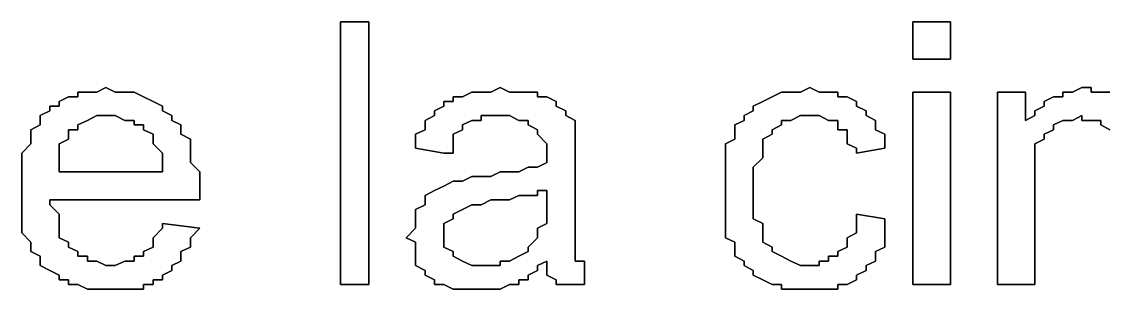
# Model space of a CAD drawing. Header units: metres. Extents: x 2.9 to 42.8, y 1.7 to 28.7.
# Drawn here: x 41.0422 to 41.4496, y 15.404 to 15.5046 of the extents above; entities that cross this region are included whole.
import ezdxf

# ---------------------------------------------------------------- set-up
doc = ezdxf.new("R2010")
doc.units = ezdxf.units.M
doc.layers.add('GRIS', color=8, linetype='Continuous')

msp = doc.modelspace()

# ---------------------------------------------------------------- linework, layer by layer
at = {"layer": 'GRIS', "lineweight": -3}
for points in [[(41.1727, 15.5046), (41.1621, 15.5046), (41.1727, 15.5046)], [(41.1621, 15.5046), (41.1621, 15.4058), (41.1621, 15.5046)], [(41.1727, 15.4058), (41.1727, 15.5046), (41.1727, 15.4058)], [(41.3914, 15.5046), (41.3773, 15.5046), (41.3914, 15.5046)], [(41.3773, 15.5046), (41.3773, 15.4905), (41.3773, 15.5046)], [(41.3914, 15.4905), (41.3914, 15.5046), (41.3914, 15.4905)], [(41.3773, 15.4905), (41.3914, 15.4905), (41.3773, 15.4905)], [(41.0739, 15.4799), (41.0704, 15.4781), (41.0739, 15.4799)], [(41.0774, 15.4781), (41.0739, 15.4799), (41.0774, 15.4781)], [(41.2221, 15.4799), (41.2186, 15.4781), (41.2221, 15.4799)], [(41.2256, 15.4781), (41.2221, 15.4799), (41.2256, 15.4781)], [(41.3385, 15.4799), (41.335, 15.4781), (41.3385, 15.4799)], [(41.342, 15.4781), (41.3385, 15.4799), (41.342, 15.4781)], [(41.4408, 15.4799), (41.4373, 15.4781), (41.4408, 15.4799)], [(41.4443, 15.4799), (41.4408, 15.4799), (41.4443, 15.4799)], [(41.4443, 15.4781), (41.4443, 15.4799), (41.4443, 15.4781)], [(41.0598, 15.4764), (41.0563, 15.4746), (41.0598, 15.4764)], [(41.0633, 15.4764), (41.0598, 15.4764), (41.0633, 15.4764)], [(41.0669, 15.4781), (41.0633, 15.4781), (41.0669, 15.4781)], [(41.0633, 15.4781), (41.0633, 15.4764), (41.0633, 15.4781)], [(41.0704, 15.4781), (41.0669, 15.4781), (41.0704, 15.4781)], [(41.081, 15.4781), (41.0774, 15.4781), (41.081, 15.4781)], [(41.0845, 15.4781), (41.081, 15.4781), (41.0845, 15.4781)], [(41.088, 15.4764), (41.0845, 15.4781), (41.088, 15.4764)], [(41.0916, 15.4746), (41.088, 15.4764), (41.0916, 15.4746)], [(41.208, 15.4764), (41.2044, 15.4764), (41.208, 15.4764)], [(41.2044, 15.4764), (41.2044, 15.4746), (41.2044, 15.4764)], [(41.2115, 15.4781), (41.208, 15.4764), (41.2115, 15.4781)], [(41.215, 15.4781), (41.2115, 15.4781), (41.215, 15.4781)], [(41.2186, 15.4781), (41.215, 15.4781), (41.2186, 15.4781)], [(41.2291, 15.4781), (41.2256, 15.4781), (41.2291, 15.4781)], [(41.2327, 15.4781), (41.2291, 15.4781), (41.2327, 15.4781)], [(41.2362, 15.4781), (41.2327, 15.4781), (41.2362, 15.4781)], [(41.2362, 15.4764), (41.2362, 15.4781), (41.2362, 15.4764)], [(41.2397, 15.4764), (41.2362, 15.4764), (41.2397, 15.4764)], [(41.2432, 15.4746), (41.2397, 15.4764), (41.2432, 15.4746)], [(41.3244, 15.4764), (41.3209, 15.4746), (41.3244, 15.4764)], [(41.3279, 15.4781), (41.3244, 15.4764), (41.3279, 15.4781)], [(41.3314, 15.4781), (41.3279, 15.4781), (41.3314, 15.4781)], [(41.335, 15.4781), (41.3314, 15.4781), (41.335, 15.4781)], [(41.3456, 15.4781), (41.342, 15.4781), (41.3456, 15.4781)], [(41.3491, 15.4781), (41.3456, 15.4781), (41.3491, 15.4781)], [(41.3491, 15.4764), (41.3491, 15.4781), (41.3491, 15.4764)], [(41.3526, 15.4764), (41.3491, 15.4764), (41.3526, 15.4764)], [(41.3561, 15.4746), (41.3526, 15.4764), (41.3561, 15.4746)], [(41.3914, 15.4781), (41.3773, 15.4781), (41.3914, 15.4781)], [(41.3773, 15.4781), (41.3773, 15.4058), (41.3773, 15.4781)], [(41.3914, 15.4058), (41.3914, 15.4781), (41.3914, 15.4058)], [(41.4196, 15.4781), (41.4091, 15.4781), (41.4196, 15.4781)], [(41.4091, 15.4781), (41.4091, 15.4058), (41.4091, 15.4781)], [(41.4196, 15.4675), (41.4196, 15.4781), (41.4196, 15.4675)], [(41.4302, 15.4764), (41.4267, 15.4746), (41.4302, 15.4764)], [(41.4337, 15.4764), (41.4302, 15.4764), (41.4337, 15.4764)], [(41.4373, 15.4781), (41.4337, 15.4781), (41.4373, 15.4781)], [(41.4337, 15.4781), (41.4337, 15.4764), (41.4337, 15.4781)], [(41.4479, 15.4781), (41.4443, 15.4781), (41.4479, 15.4781)], [(41.4514, 15.4781), (41.4479, 15.4781), (41.4514, 15.4781)], [(41.0528, 15.4711), (41.0492, 15.4693), (41.0528, 15.4711)], [(41.0563, 15.4728), (41.0528, 15.4728), (41.0563, 15.4728)], [(41.0528, 15.4728), (41.0528, 15.4711), (41.0528, 15.4728)], [(41.0563, 15.4746), (41.0563, 15.4728), (41.0563, 15.4746)], [(41.0951, 15.4728), (41.0916, 15.4746), (41.0951, 15.4728)], [(41.0951, 15.4711), (41.0951, 15.4728), (41.0951, 15.4711)], [(41.0986, 15.4693), (41.0951, 15.4711), (41.0986, 15.4693)], [(41.2009, 15.4728), (41.1974, 15.4711), (41.2009, 15.4728)], [(41.1974, 15.4711), (41.1974, 15.4693), (41.1974, 15.4711)], [(41.2044, 15.4746), (41.2009, 15.4746), (41.2044, 15.4746)], [(41.2009, 15.4746), (41.2009, 15.4728), (41.2009, 15.4746)], [(41.2432, 15.4728), (41.2432, 15.4746), (41.2432, 15.4728)], [(41.2468, 15.4711), (41.2432, 15.4728), (41.2468, 15.4711)], [(41.2468, 15.4693), (41.2468, 15.4711), (41.2468, 15.4693)], [(41.3173, 15.4711), (41.3138, 15.4693), (41.3173, 15.4711)], [(41.3209, 15.4746), (41.3173, 15.4728), (41.3209, 15.4746)], [(41.3173, 15.4728), (41.3173, 15.4711), (41.3173, 15.4728)], [(41.3561, 15.4728), (41.3561, 15.4746), (41.3561, 15.4728)], [(41.3597, 15.4711), (41.3561, 15.4728), (41.3597, 15.4711)], [(41.3597, 15.4693), (41.3597, 15.4711), (41.3597, 15.4693)], [(41.4267, 15.4728), (41.4232, 15.4711), (41.4267, 15.4728)], [(41.4232, 15.4711), (41.4232, 15.4693), (41.4232, 15.4711)], [(41.4267, 15.4746), (41.4267, 15.4728), (41.4267, 15.4746)], [(41.0492, 15.4693), (41.0492, 15.4675), (41.0492, 15.4693)], [(41.0492, 15.4675), (41.0492, 15.4658), (41.0492, 15.4675)], [(41.0633, 15.4658), (41.0669, 15.4675), (41.0633, 15.4658)], [(41.0669, 15.4675), (41.0704, 15.4693), (41.0669, 15.4675)], [(41.0704, 15.4693), (41.0739, 15.4693), (41.0704, 15.4693)], [(41.0739, 15.4693), (41.0774, 15.4693), (41.0739, 15.4693)], [(41.0774, 15.4693), (41.081, 15.4675), (41.0774, 15.4693)], [(41.081, 15.4675), (41.0845, 15.4675), (41.081, 15.4675)], [(41.0845, 15.4675), (41.0845, 15.4658), (41.0845, 15.4675)], [(41.0986, 15.4675), (41.0986, 15.4693), (41.0986, 15.4675)], [(41.1021, 15.4658), (41.0986, 15.4675), (41.1021, 15.4658)], [(41.1974, 15.4693), (41.1939, 15.4675), (41.1974, 15.4693)], [(41.1939, 15.4675), (41.1939, 15.4658), (41.1939, 15.4675)], [(41.208, 15.4658), (41.2115, 15.4675), (41.208, 15.4658)], [(41.2115, 15.4675), (41.215, 15.4675), (41.2115, 15.4675)], [(41.215, 15.4675), (41.215, 15.4693), (41.215, 15.4675)], [(41.215, 15.4693), (41.2186, 15.4693), (41.215, 15.4693)], [(41.2186, 15.4693), (41.2221, 15.4693), (41.2186, 15.4693)], [(41.2221, 15.4693), (41.2256, 15.4693), (41.2221, 15.4693)], [(41.2256, 15.4693), (41.2291, 15.4675), (41.2256, 15.4693)], [(41.2291, 15.4675), (41.2327, 15.4675), (41.2291, 15.4675)], [(41.2327, 15.4675), (41.2327, 15.4658), (41.2327, 15.4675)], [(41.2503, 15.4675), (41.2468, 15.4693), (41.2503, 15.4675)], [(41.2503, 15.4658), (41.2503, 15.4675), (41.2503, 15.4658)], [(41.3138, 15.4675), (41.3103, 15.4658), (41.3138, 15.4675)], [(41.3138, 15.4693), (41.3138, 15.4675), (41.3138, 15.4693)], [(41.3279, 15.4658), (41.3279, 15.4675), (41.3279, 15.4658)], [(41.3279, 15.4675), (41.3314, 15.4675), (41.3279, 15.4675)], [(41.3314, 15.4675), (41.335, 15.4693), (41.3314, 15.4675)], [(41.335, 15.4693), (41.3385, 15.4693), (41.335, 15.4693)], [(41.3385, 15.4693), (41.342, 15.4693), (41.3385, 15.4693)], [(41.342, 15.4693), (41.3456, 15.4675), (41.342, 15.4693)], [(41.3456, 15.4675), (41.3491, 15.4675), (41.3456, 15.4675)], [(41.3491, 15.4675), (41.3491, 15.4658), (41.3491, 15.4675)], [(41.3632, 15.4675), (41.3597, 15.4693), (41.3632, 15.4675)], [(41.3632, 15.4658), (41.3632, 15.4675), (41.3632, 15.4658)], [(41.4232, 15.4693), (41.4196, 15.4675), (41.4232, 15.4693)], [(41.4302, 15.4658), (41.4337, 15.4675), (41.4302, 15.4658)], [(41.4337, 15.4675), (41.4373, 15.4675), (41.4337, 15.4675)], [(41.4373, 15.4675), (41.4408, 15.4693), (41.4373, 15.4675)], [(41.4408, 15.4693), (41.4408, 15.4675), (41.4408, 15.4693)], [(41.4408, 15.4675), (41.4443, 15.4675), (41.4408, 15.4675)], [(41.4443, 15.4675), (41.4479, 15.4675), (41.4443, 15.4675)], [(41.4479, 15.4675), (41.4479, 15.4658), (41.4479, 15.4675)], [(41.0492, 15.4658), (41.0457, 15.464), (41.0492, 15.4658)], [(41.0457, 15.464), (41.0457, 15.4623), (41.0457, 15.464)], [(41.0598, 15.4623), (41.0598, 15.464), (41.0598, 15.4623)], [(41.0598, 15.464), (41.0633, 15.464), (41.0598, 15.464)], [(41.0633, 15.464), (41.0633, 15.4658), (41.0633, 15.464)], [(41.0845, 15.4658), (41.088, 15.4658), (41.0845, 15.4658)], [(41.088, 15.4658), (41.088, 15.464), (41.088, 15.4658)], [(41.088, 15.464), (41.0916, 15.4623), (41.088, 15.464)], [(41.1021, 15.464), (41.1021, 15.4658), (41.1021, 15.464)], [(41.1021, 15.4623), (41.1021, 15.464), (41.1021, 15.4623)], [(41.1939, 15.464), (41.1903, 15.4623), (41.1939, 15.464)], [(41.1939, 15.4658), (41.1939, 15.464), (41.1939, 15.4658)], [(41.2044, 15.4623), (41.208, 15.464), (41.2044, 15.4623)], [(41.208, 15.464), (41.208, 15.4658), (41.208, 15.464)], [(41.2327, 15.4658), (41.2362, 15.464), (41.2327, 15.4658)], [(41.2362, 15.464), (41.2362, 15.4623), (41.2362, 15.464)], [(41.2503, 15.4623), (41.2503, 15.4658), (41.2503, 15.4623)], [(41.3103, 15.4658), (41.3103, 15.464), (41.3103, 15.4658)], [(41.3103, 15.464), (41.3103, 15.4623), (41.3103, 15.464)], [(41.3244, 15.464), (41.3279, 15.4658), (41.3244, 15.464)], [(41.3244, 15.4623), (41.3244, 15.464), (41.3244, 15.4623)], [(41.3491, 15.4658), (41.3491, 15.464), (41.3491, 15.4658)], [(41.3491, 15.464), (41.3526, 15.464), (41.3491, 15.464)], [(41.3526, 15.464), (41.3526, 15.4623), (41.3526, 15.464)], [(41.3632, 15.464), (41.3632, 15.4658), (41.3632, 15.464)], [(41.3667, 15.4623), (41.3632, 15.464), (41.3667, 15.4623)], [(41.4267, 15.4623), (41.4302, 15.464), (41.4267, 15.4623)], [(41.4302, 15.464), (41.4302, 15.4658), (41.4302, 15.464)], [(41.4479, 15.4658), (41.4514, 15.464), (41.4479, 15.4658)], [(41.0457, 15.4587), (41.0422, 15.4552), (41.0457, 15.4587)], [(41.0457, 15.4623), (41.0457, 15.4605), (41.0457, 15.4623)], [(41.0457, 15.4605), (41.0457, 15.4587), (41.0457, 15.4605)], [(41.0563, 15.4587), (41.0598, 15.4605), (41.0563, 15.4587)], [(41.0563, 15.4552), (41.0563, 15.4587), (41.0563, 15.4552)], [(41.0598, 15.4605), (41.0598, 15.4623), (41.0598, 15.4605)], [(41.0916, 15.4623), (41.0916, 15.4605), (41.0916, 15.4623)], [(41.0916, 15.4605), (41.0916, 15.4587), (41.0916, 15.4605)], [(41.0916, 15.4587), (41.0951, 15.4552), (41.0916, 15.4587)], [(41.1057, 15.4605), (41.1021, 15.4623), (41.1057, 15.4605)], [(41.1057, 15.4587), (41.1057, 15.4605), (41.1057, 15.4587)], [(41.1057, 15.4552), (41.1057, 15.4587), (41.1057, 15.4552)], [(41.1903, 15.4623), (41.1903, 15.4587), (41.1903, 15.4623)], [(41.1903, 15.4587), (41.1903, 15.457), (41.1903, 15.4587)], [(41.2044, 15.4605), (41.2044, 15.4623), (41.2044, 15.4605)], [(41.2044, 15.4587), (41.2044, 15.4605), (41.2044, 15.4587)], [(41.2044, 15.4552), (41.2044, 15.4587), (41.2044, 15.4552)], [(41.2362, 15.4623), (41.2397, 15.4587), (41.2362, 15.4623)], [(41.2397, 15.4587), (41.2397, 15.457), (41.2397, 15.4587)], [(41.2503, 15.4587), (41.2503, 15.4623), (41.2503, 15.4587)], [(41.2503, 15.457), (41.2503, 15.4587), (41.2503, 15.457)], [(41.3103, 15.4605), (41.3068, 15.4587), (41.3103, 15.4605)], [(41.3068, 15.4587), (41.3068, 15.4552), (41.3068, 15.4587)], [(41.3103, 15.4623), (41.3103, 15.4605), (41.3103, 15.4623)], [(41.3209, 15.4605), (41.3244, 15.4623), (41.3209, 15.4605)], [(41.3209, 15.4587), (41.3209, 15.4605), (41.3209, 15.4587)], [(41.3209, 15.457), (41.3209, 15.4587), (41.3209, 15.457)], [(41.3526, 15.4623), (41.3526, 15.4587), (41.3526, 15.4623)], [(41.3526, 15.4587), (41.3561, 15.457), (41.3526, 15.4587)], [(41.3667, 15.4605), (41.3667, 15.4623), (41.3667, 15.4605)], [(41.3667, 15.457), (41.3667, 15.4605), (41.3667, 15.457)], [(41.4232, 15.4587), (41.4267, 15.4605), (41.4232, 15.4587)], [(41.4232, 15.457), (41.4232, 15.4587), (41.4232, 15.457)], [(41.4267, 15.4605), (41.4267, 15.4623), (41.4267, 15.4605)], [(41.0422, 15.4552), (41.0422, 15.4534), (41.0422, 15.4552)], [(41.0563, 15.4534), (41.0563, 15.4552), (41.0563, 15.4534)], [(41.0951, 15.4552), (41.0951, 15.4534), (41.0951, 15.4552)], [(41.1057, 15.4534), (41.1057, 15.4552), (41.1057, 15.4534)], [(41.1903, 15.457), (41.2009, 15.4552), (41.1903, 15.457)], [(41.2009, 15.4552), (41.2044, 15.4552), (41.2009, 15.4552)], [(41.2397, 15.457), (41.2397, 15.4534), (41.2397, 15.457)], [(41.2503, 15.4534), (41.2503, 15.457), (41.2503, 15.4534)], [(41.3068, 15.4552), (41.3068, 15.4534), (41.3068, 15.4552)], [(41.3209, 15.4552), (41.3209, 15.457), (41.3209, 15.4552)], [(41.3209, 15.4534), (41.3209, 15.4552), (41.3209, 15.4534)], [(41.3561, 15.457), (41.3561, 15.4552), (41.3561, 15.457)], [(41.3561, 15.4552), (41.3667, 15.457), (41.3561, 15.4552)], [(41.4232, 15.4552), (41.4232, 15.457), (41.4232, 15.4552)], [(41.4232, 15.4534), (41.4232, 15.4552), (41.4232, 15.4534)], [(41.0422, 15.4534), (41.0422, 15.4517), (41.0422, 15.4534)], [(41.0422, 15.4517), (41.0422, 15.4481), (41.0422, 15.4517)], [(41.0563, 15.4517), (41.0563, 15.4534), (41.0563, 15.4517)], [(41.0563, 15.4481), (41.0563, 15.4517), (41.0563, 15.4481)], [(41.0951, 15.4534), (41.0951, 15.4517), (41.0951, 15.4534)], [(41.0951, 15.4517), (41.0951, 15.4481), (41.0951, 15.4517)], [(41.1057, 15.4517), (41.1057, 15.4534), (41.1057, 15.4517)], [(41.1092, 15.4481), (41.1057, 15.4517), (41.1092, 15.4481)], [(41.2397, 15.4517), (41.2362, 15.4499), (41.2397, 15.4517)], [(41.2397, 15.4534), (41.2397, 15.4517), (41.2397, 15.4534)], [(41.2503, 15.4517), (41.2503, 15.4534), (41.2503, 15.4517)], [(41.2503, 15.4358), (41.2503, 15.4517), (41.2503, 15.4358)], [(41.3068, 15.4534), (41.3068, 15.4517), (41.3068, 15.4534)], [(41.3068, 15.4517), (41.3068, 15.4481), (41.3068, 15.4517)], [(41.3173, 15.4499), (41.3209, 15.4534), (41.3173, 15.4499)], [(41.4232, 15.4517), (41.4232, 15.4534), (41.4232, 15.4517)], [(41.4232, 15.4499), (41.4232, 15.4517), (41.4232, 15.4499)], [(41.0422, 15.4481), (41.0422, 15.4464), (41.0422, 15.4481)], [(41.0951, 15.4481), (41.0563, 15.4481), (41.0951, 15.4481)], [(41.1092, 15.4464), (41.1092, 15.4481), (41.1092, 15.4464)], [(41.2221, 15.4481), (41.2186, 15.4464), (41.2221, 15.4481)], [(41.2256, 15.4481), (41.2221, 15.4481), (41.2256, 15.4481)], [(41.2291, 15.4481), (41.2256, 15.4481), (41.2291, 15.4481)], [(41.2327, 15.4499), (41.2291, 15.4481), (41.2327, 15.4499)], [(41.2362, 15.4499), (41.2327, 15.4499), (41.2362, 15.4499)], [(41.3068, 15.4481), (41.3068, 15.4464), (41.3068, 15.4481)], [(41.3173, 15.4481), (41.3173, 15.4499), (41.3173, 15.4481)], [(41.3173, 15.4446), (41.3173, 15.4481), (41.3173, 15.4446)], [(41.4232, 15.4464), (41.4232, 15.4499), (41.4232, 15.4464)], [(41.0422, 15.4464), (41.0422, 15.4428), (41.0422, 15.4464)], [(41.0422, 15.4428), (41.0422, 15.4411), (41.0422, 15.4428)], [(41.1092, 15.4428), (41.1092, 15.4464), (41.1092, 15.4428)], [(41.1092, 15.4411), (41.1092, 15.4428), (41.1092, 15.4411)], [(41.2009, 15.4428), (41.1974, 15.4411), (41.2009, 15.4428)], [(41.2044, 15.4446), (41.2009, 15.4428), (41.2044, 15.4446)], [(41.208, 15.4446), (41.2044, 15.4446), (41.208, 15.4446)], [(41.2115, 15.4464), (41.208, 15.4446), (41.2115, 15.4464)], [(41.215, 15.4464), (41.2115, 15.4464), (41.215, 15.4464)], [(41.2186, 15.4464), (41.215, 15.4464), (41.2186, 15.4464)], [(41.3068, 15.4464), (41.3068, 15.4428), (41.3068, 15.4464)], [(41.3068, 15.4428), (41.3068, 15.4411), (41.3068, 15.4428)], [(41.3173, 15.4428), (41.3173, 15.4446), (41.3173, 15.4428)], [(41.3173, 15.4411), (41.3173, 15.4428), (41.3173, 15.4411)], [(41.4232, 15.4428), (41.4232, 15.4464), (41.4232, 15.4428)], [(41.4232, 15.4058), (41.4232, 15.4428), (41.4232, 15.4058)], [(41.0422, 15.4411), (41.0422, 15.4393), (41.0422, 15.4411)], [(41.0422, 15.4393), (41.0422, 15.4358), (41.0422, 15.4393)], [(41.1092, 15.4393), (41.1092, 15.4411), (41.1092, 15.4393)], [(41.1092, 15.4376), (41.1092, 15.4393), (41.1092, 15.4376)], [(41.1974, 15.4411), (41.1939, 15.4393), (41.1974, 15.4411)], [(41.1939, 15.4393), (41.1939, 15.4376), (41.1939, 15.4393)], [(41.2256, 15.4376), (41.2291, 15.4393), (41.2256, 15.4376)], [(41.2291, 15.4393), (41.2327, 15.4393), (41.2291, 15.4393)], [(41.2327, 15.4393), (41.2362, 15.4393), (41.2327, 15.4393)], [(41.2362, 15.4393), (41.2362, 15.4411), (41.2362, 15.4393)], [(41.2362, 15.4411), (41.2397, 15.4411), (41.2362, 15.4411)], [(41.2397, 15.4411), (41.2397, 15.4376), (41.2397, 15.4411)], [(41.3068, 15.4411), (41.3068, 15.4393), (41.3068, 15.4411)], [(41.3068, 15.4393), (41.3068, 15.4358), (41.3068, 15.4393)], [(41.3173, 15.4376), (41.3173, 15.4411), (41.3173, 15.4376)], [(41.0422, 15.4358), (41.0422, 15.434), (41.0422, 15.4358)], [(41.0528, 15.4358), (41.0528, 15.4376), (41.0528, 15.4358)], [(41.0528, 15.4376), (41.1092, 15.4376), (41.0528, 15.4376)], [(41.0563, 15.4323), (41.0528, 15.4358), (41.0563, 15.4323)], [(41.1939, 15.4358), (41.1903, 15.434), (41.1939, 15.4358)], [(41.1939, 15.4376), (41.1939, 15.4358), (41.1939, 15.4376)], [(41.208, 15.434), (41.2115, 15.4358), (41.208, 15.434)], [(41.2115, 15.4358), (41.215, 15.4358), (41.2115, 15.4358)], [(41.215, 15.4358), (41.2186, 15.4376), (41.215, 15.4358)], [(41.2186, 15.4376), (41.2221, 15.4376), (41.2186, 15.4376)], [(41.2221, 15.4376), (41.2256, 15.4376), (41.2221, 15.4376)], [(41.2397, 15.4376), (41.2397, 15.4358), (41.2397, 15.4376)], [(41.2397, 15.4358), (41.2397, 15.434), (41.2397, 15.4358)], [(41.2503, 15.4323), (41.2503, 15.4358), (41.2503, 15.4323)], [(41.3068, 15.4358), (41.3068, 15.434), (41.3068, 15.4358)], [(41.3173, 15.4358), (41.3173, 15.4376), (41.3173, 15.4358)], [(41.3173, 15.4323), (41.3173, 15.4358), (41.3173, 15.4323)], [(41.0422, 15.434), (41.0422, 15.4305), (41.0422, 15.434)], [(41.0422, 15.4305), (41.0422, 15.4287), (41.0422, 15.4305)], [(41.0563, 15.4305), (41.0563, 15.4323), (41.0563, 15.4305)], [(41.0563, 15.4287), (41.0563, 15.4305), (41.0563, 15.4287)], [(41.1903, 15.434), (41.1903, 15.4305), (41.1903, 15.434)], [(41.1903, 15.4305), (41.1903, 15.4287), (41.1903, 15.4305)], [(41.2009, 15.4287), (41.2044, 15.4305), (41.2009, 15.4287)], [(41.2044, 15.4323), (41.208, 15.434), (41.2044, 15.4323)], [(41.2044, 15.4305), (41.2044, 15.4323), (41.2044, 15.4305)], [(41.2397, 15.434), (41.2397, 15.4305), (41.2397, 15.434)], [(41.2397, 15.4305), (41.2397, 15.4287), (41.2397, 15.4305)], [(41.2503, 15.4287), (41.2503, 15.4323), (41.2503, 15.4287)], [(41.3068, 15.434), (41.3068, 15.4305), (41.3068, 15.434)], [(41.3068, 15.4305), (41.3068, 15.4287), (41.3068, 15.4305)], [(41.3173, 15.4305), (41.3173, 15.4323), (41.3173, 15.4305)], [(41.3209, 15.4287), (41.3173, 15.4305), (41.3209, 15.4287)], [(41.3561, 15.4323), (41.3561, 15.4305), (41.3561, 15.4323)], [(41.3667, 15.4305), (41.3561, 15.4323), (41.3667, 15.4305)], [(41.3561, 15.4305), (41.3561, 15.427), (41.3561, 15.4305)], [(41.3667, 15.427), (41.3667, 15.4305), (41.3667, 15.427)], [(41.0422, 15.4287), (41.0422, 15.427), (41.0422, 15.4287)], [(41.0422, 15.427), (41.0422, 15.4252), (41.0422, 15.427)], [(41.0563, 15.4252), (41.0563, 15.4287), (41.0563, 15.4252)], [(41.0951, 15.427), (41.0916, 15.4234), (41.0951, 15.427)], [(41.0951, 15.4287), (41.0951, 15.427), (41.0951, 15.4287)], [(41.1092, 15.427), (41.0951, 15.4287), (41.1092, 15.427)], [(41.1057, 15.4234), (41.1092, 15.427), (41.1057, 15.4234)], [(41.1903, 15.427), (41.1868, 15.4234), (41.1903, 15.427)], [(41.1903, 15.4287), (41.1903, 15.427), (41.1903, 15.4287)], [(41.2009, 15.4252), (41.2009, 15.4287), (41.2009, 15.4252)], [(41.2397, 15.4287), (41.2362, 15.427), (41.2397, 15.4287)], [(41.2362, 15.427), (41.2362, 15.4252), (41.2362, 15.427)], [(41.2503, 15.4252), (41.2503, 15.4287), (41.2503, 15.4252)], [(41.3068, 15.4287), (41.3068, 15.427), (41.3068, 15.4287)], [(41.3068, 15.427), (41.3068, 15.4234), (41.3068, 15.427)], [(41.3209, 15.4252), (41.3209, 15.4287), (41.3209, 15.4252)], [(41.3561, 15.427), (41.3561, 15.4252), (41.3561, 15.427)], [(41.3667, 15.4252), (41.3667, 15.427), (41.3667, 15.4252)], [(41.0422, 15.4252), (41.0457, 15.4217), (41.0422, 15.4252)], [(41.0563, 15.4234), (41.0563, 15.4252), (41.0563, 15.4234)], [(41.0598, 15.4217), (41.0563, 15.4234), (41.0598, 15.4217)], [(41.0916, 15.4234), (41.0916, 15.4217), (41.0916, 15.4234)], [(41.1057, 15.4217), (41.1057, 15.4234), (41.1057, 15.4217)], [(41.1868, 15.4234), (41.1903, 15.4217), (41.1868, 15.4234)], [(41.2009, 15.4217), (41.2009, 15.4252), (41.2009, 15.4217)], [(41.2362, 15.4234), (41.2327, 15.4199), (41.2362, 15.4234)], [(41.2362, 15.4252), (41.2362, 15.4234), (41.2362, 15.4252)], [(41.2503, 15.4234), (41.2503, 15.4252), (41.2503, 15.4234)], [(41.2503, 15.4199), (41.2503, 15.4234), (41.2503, 15.4199)], [(41.3068, 15.4234), (41.3103, 15.4217), (41.3068, 15.4234)], [(41.3209, 15.4234), (41.3209, 15.4252), (41.3209, 15.4234)], [(41.3209, 15.4217), (41.3209, 15.4234), (41.3209, 15.4217)], [(41.3561, 15.4252), (41.3526, 15.4234), (41.3561, 15.4252)], [(41.3526, 15.4234), (41.3526, 15.4217), (41.3526, 15.4234)], [(41.3667, 15.4234), (41.3667, 15.4252), (41.3667, 15.4234)], [(41.3667, 15.4199), (41.3667, 15.4234), (41.3667, 15.4199)], [(41.0457, 15.4217), (41.0457, 15.4199), (41.0457, 15.4217)], [(41.0457, 15.4199), (41.0457, 15.4182), (41.0457, 15.4199)], [(41.0457, 15.4182), (41.0492, 15.4164), (41.0457, 15.4182)], [(41.0598, 15.4199), (41.0598, 15.4217), (41.0598, 15.4199)], [(41.0633, 15.4182), (41.0598, 15.4199), (41.0633, 15.4182)], [(41.0633, 15.4164), (41.0633, 15.4182), (41.0633, 15.4164)], [(41.0916, 15.4199), (41.088, 15.4182), (41.0916, 15.4199)], [(41.088, 15.4182), (41.088, 15.4164), (41.088, 15.4182)], [(41.0916, 15.4217), (41.0916, 15.4199), (41.0916, 15.4217)], [(41.1021, 15.4182), (41.1057, 15.4199), (41.1021, 15.4182)], [(41.1021, 15.4164), (41.1021, 15.4182), (41.1021, 15.4164)], [(41.1057, 15.4199), (41.1057, 15.4217), (41.1057, 15.4199)], [(41.1903, 15.4217), (41.1903, 15.4199), (41.1903, 15.4217)], [(41.1903, 15.4199), (41.1903, 15.4164), (41.1903, 15.4199)], [(41.2009, 15.4199), (41.2009, 15.4217), (41.2009, 15.4199)], [(41.2044, 15.4182), (41.2009, 15.4199), (41.2044, 15.4182)], [(41.2044, 15.4164), (41.2044, 15.4182), (41.2044, 15.4164)], [(41.2327, 15.4182), (41.2291, 15.4164), (41.2327, 15.4182)], [(41.2327, 15.4199), (41.2327, 15.4182), (41.2327, 15.4199)], [(41.2503, 15.4182), (41.2503, 15.4199), (41.2503, 15.4182)], [(41.2503, 15.4164), (41.2503, 15.4182), (41.2503, 15.4164)], [(41.3103, 15.4217), (41.3103, 15.4199), (41.3103, 15.4217)], [(41.3103, 15.4199), (41.3103, 15.4182), (41.3103, 15.4199)], [(41.3103, 15.4182), (41.3103, 15.4164), (41.3103, 15.4182)], [(41.3244, 15.4199), (41.3209, 15.4217), (41.3244, 15.4199)], [(41.3244, 15.4182), (41.3244, 15.4199), (41.3244, 15.4182)], [(41.3279, 15.4164), (41.3244, 15.4182), (41.3279, 15.4164)], [(41.3526, 15.4199), (41.3491, 15.4182), (41.3526, 15.4199)], [(41.3491, 15.4182), (41.3491, 15.4164), (41.3491, 15.4182)], [(41.3526, 15.4217), (41.3526, 15.4199), (41.3526, 15.4217)], [(41.3632, 15.4182), (41.3667, 15.4199), (41.3632, 15.4182)], [(41.3632, 15.4164), (41.3632, 15.4182), (41.3632, 15.4164)], [(41.0492, 15.4164), (41.0492, 15.4146), (41.0492, 15.4164)], [(41.0492, 15.4146), (41.0492, 15.4129), (41.0492, 15.4146)], [(41.0669, 15.4164), (41.0633, 15.4164), (41.0669, 15.4164)], [(41.0669, 15.4146), (41.0669, 15.4164), (41.0669, 15.4146)], [(41.0704, 15.4146), (41.0669, 15.4146), (41.0704, 15.4146)], [(41.0739, 15.4129), (41.0704, 15.4146), (41.0739, 15.4129)], [(41.081, 15.4146), (41.0774, 15.4129), (41.081, 15.4146)], [(41.0845, 15.4146), (41.081, 15.4146), (41.0845, 15.4146)], [(41.088, 15.4164), (41.0845, 15.4164), (41.088, 15.4164)], [(41.0845, 15.4164), (41.0845, 15.4146), (41.0845, 15.4164)], [(41.0986, 15.4129), (41.1021, 15.4146), (41.0986, 15.4129)], [(41.1021, 15.4146), (41.1021, 15.4164), (41.1021, 15.4146)], [(41.1903, 15.4164), (41.1903, 15.4146), (41.1903, 15.4164)], [(41.1903, 15.4146), (41.1903, 15.4129), (41.1903, 15.4146)], [(41.208, 15.4146), (41.2044, 15.4164), (41.208, 15.4146)], [(41.2115, 15.4129), (41.208, 15.4146), (41.2115, 15.4129)], [(41.2256, 15.4146), (41.2221, 15.4146), (41.2256, 15.4146)], [(41.2221, 15.4146), (41.2221, 15.4129), (41.2221, 15.4146)], [(41.2291, 15.4164), (41.2256, 15.4146), (41.2291, 15.4164)], [(41.2362, 15.4129), (41.2397, 15.4146), (41.2362, 15.4129)], [(41.2397, 15.4146), (41.2397, 15.4111), (41.2397, 15.4146)], [(41.2503, 15.4146), (41.2503, 15.4164), (41.2503, 15.4146)], [(41.2538, 15.4146), (41.2503, 15.4146), (41.2538, 15.4146)], [(41.2538, 15.4111), (41.2538, 15.4146), (41.2538, 15.4111)], [(41.3103, 15.4164), (41.3138, 15.4146), (41.3103, 15.4164)], [(41.3138, 15.4146), (41.3138, 15.4129), (41.3138, 15.4146)], [(41.3314, 15.4146), (41.3279, 15.4164), (41.3314, 15.4146)], [(41.335, 15.4129), (41.3314, 15.4146), (41.335, 15.4129)], [(41.3456, 15.4146), (41.342, 15.4146), (41.3456, 15.4146)], [(41.342, 15.4146), (41.342, 15.4129), (41.342, 15.4146)], [(41.3491, 15.4164), (41.3456, 15.4164), (41.3491, 15.4164)], [(41.3456, 15.4164), (41.3456, 15.4146), (41.3456, 15.4164)], [(41.3597, 15.4129), (41.3632, 15.4146), (41.3597, 15.4129)], [(41.3632, 15.4146), (41.3632, 15.4164), (41.3632, 15.4146)], [(41.0492, 15.4129), (41.0528, 15.4111), (41.0492, 15.4129)], [(41.0528, 15.4111), (41.0563, 15.4093), (41.0528, 15.4111)], [(41.0774, 15.4129), (41.0739, 15.4129), (41.0774, 15.4129)], [(41.0951, 15.4093), (41.0986, 15.4111), (41.0951, 15.4093)], [(41.0986, 15.4111), (41.0986, 15.4129), (41.0986, 15.4111)], [(41.1903, 15.4129), (41.1939, 15.4111), (41.1903, 15.4129)], [(41.1939, 15.4111), (41.1939, 15.4093), (41.1939, 15.4111)], [(41.215, 15.4129), (41.2115, 15.4129), (41.215, 15.4129)], [(41.2186, 15.4129), (41.215, 15.4129), (41.2186, 15.4129)], [(41.2221, 15.4129), (41.2186, 15.4129), (41.2221, 15.4129)], [(41.2327, 15.4093), (41.2362, 15.4111), (41.2327, 15.4093)], [(41.2362, 15.4111), (41.2362, 15.4129), (41.2362, 15.4111)], [(41.2397, 15.4111), (41.2397, 15.4093), (41.2397, 15.4111)], [(41.2538, 15.4093), (41.2538, 15.4111), (41.2538, 15.4093)], [(41.3138, 15.4129), (41.3173, 15.4111), (41.3138, 15.4129)], [(41.3173, 15.4111), (41.3173, 15.4093), (41.3173, 15.4111)], [(41.3385, 15.4129), (41.335, 15.4129), (41.3385, 15.4129)], [(41.342, 15.4129), (41.3385, 15.4129), (41.342, 15.4129)], [(41.3561, 15.4093), (41.3597, 15.4111), (41.3561, 15.4093)], [(41.3597, 15.4111), (41.3597, 15.4129), (41.3597, 15.4111)], [(41.0563, 15.4093), (41.0563, 15.4076), (41.0563, 15.4093)], [(41.0563, 15.4076), (41.0598, 15.4076), (41.0563, 15.4076)], [(41.0598, 15.4076), (41.0598, 15.4058), (41.0598, 15.4076)], [(41.0598, 15.4058), (41.0633, 15.4058), (41.0598, 15.4058)], [(41.0633, 15.4058), (41.0669, 15.404), (41.0633, 15.4058)], [(41.088, 15.404), (41.088, 15.4058), (41.088, 15.404)], [(41.088, 15.4058), (41.0916, 15.4058), (41.088, 15.4058)], [(41.0916, 15.4058), (41.0916, 15.4076), (41.0916, 15.4058)], [(41.0916, 15.4076), (41.0951, 15.4076), (41.0916, 15.4076)], [(41.0951, 15.4076), (41.0951, 15.4093), (41.0951, 15.4076)], [(41.1621, 15.4058), (41.1727, 15.4058), (41.1621, 15.4058)], [(41.1939, 15.4093), (41.1974, 15.4076), (41.1939, 15.4093)], [(41.1974, 15.4076), (41.1974, 15.4058), (41.1974, 15.4076)], [(41.1974, 15.4058), (41.2009, 15.4058), (41.1974, 15.4058)], [(41.2009, 15.4058), (41.2044, 15.404), (41.2009, 15.4058)], [(41.2221, 15.404), (41.2256, 15.4058), (41.2221, 15.404)], [(41.2256, 15.4058), (41.2291, 15.4058), (41.2256, 15.4058)], [(41.2291, 15.4058), (41.2291, 15.4076), (41.2291, 15.4058)], [(41.2291, 15.4076), (41.2327, 15.4076), (41.2291, 15.4076)], [(41.2327, 15.4076), (41.2327, 15.4093), (41.2327, 15.4076)], [(41.2397, 15.4093), (41.2432, 15.4076), (41.2397, 15.4093)], [(41.2432, 15.4076), (41.2432, 15.4058), (41.2432, 15.4076)], [(41.2432, 15.4058), (41.2538, 15.4058), (41.2432, 15.4058)], [(41.2538, 15.4076), (41.2538, 15.4093), (41.2538, 15.4076)], [(41.2538, 15.4058), (41.2538, 15.4076), (41.2538, 15.4058)], [(41.3173, 15.4093), (41.3209, 15.4076), (41.3173, 15.4093)], [(41.3209, 15.4076), (41.3244, 15.4058), (41.3209, 15.4076)], [(41.3244, 15.4058), (41.3279, 15.4058), (41.3244, 15.4058)], [(41.3279, 15.4058), (41.3279, 15.404), (41.3279, 15.4058)], [(41.3491, 15.404), (41.3491, 15.4058), (41.3491, 15.404)], [(41.3491, 15.4058), (41.3526, 15.4058), (41.3491, 15.4058)], [(41.3526, 15.4058), (41.3561, 15.4076), (41.3526, 15.4058)], [(41.3561, 15.4076), (41.3561, 15.4093), (41.3561, 15.4076)], [(41.3773, 15.4058), (41.3914, 15.4058), (41.3773, 15.4058)], [(41.4091, 15.4058), (41.4232, 15.4058), (41.4091, 15.4058)], [(41.0669, 15.404), (41.0704, 15.404), (41.0669, 15.404)], [(41.0704, 15.404), (41.0739, 15.404), (41.0704, 15.404)], [(41.0739, 15.404), (41.0774, 15.404), (41.0739, 15.404)], [(41.0774, 15.404), (41.081, 15.404), (41.0774, 15.404)], [(41.081, 15.404), (41.0845, 15.404), (41.081, 15.404)], [(41.0845, 15.404), (41.088, 15.404), (41.0845, 15.404)], [(41.2044, 15.404), (41.208, 15.404), (41.2044, 15.404)], [(41.208, 15.404), (41.2115, 15.404), (41.208, 15.404)], [(41.2115, 15.404), (41.215, 15.404), (41.2115, 15.404)], [(41.215, 15.404), (41.2186, 15.404), (41.215, 15.404)], [(41.2186, 15.404), (41.2221, 15.404), (41.2186, 15.404)], [(41.3279, 15.404), (41.3314, 15.404), (41.3279, 15.404)], [(41.3314, 15.404), (41.335, 15.404), (41.3314, 15.404)], [(41.335, 15.404), (41.3385, 15.404), (41.335, 15.404)], [(41.3385, 15.404), (41.342, 15.404), (41.3385, 15.404)], [(41.342, 15.404), (41.3456, 15.404), (41.342, 15.404)], [(41.3456, 15.404), (41.3491, 15.404), (41.3456, 15.404)]]:
    msp.add_lwpolyline(points, dxfattribs=at)

doc.saveas('drawing.dxf')
